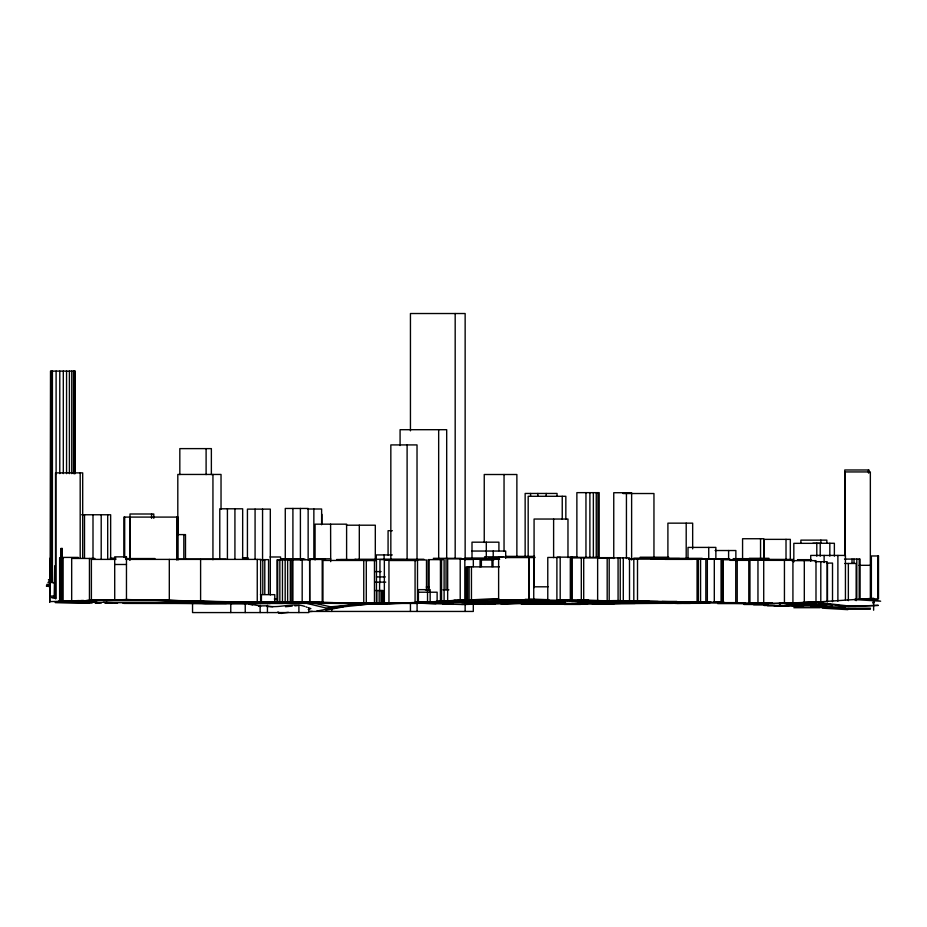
<?xml version="1.0" encoding="UTF-8"?>
<svg xmlns="http://www.w3.org/2000/svg" width="927" height="927" viewBox="0 0 927 927"><rect width="100%" height="100%" fill="white"/><g stroke="black" fill="none" stroke-linecap="round" stroke-linejoin="round"><path stroke-width="1.39" d="M873.628 600.951L876.363 599.757L872.342 599.537M101.205 603.222L95.794 602.898L98.992 603.199M325.806 610.175L343.094 606.942M112.376 602.932L109.409 603.315L106.443 602.237M308.216 609.468L310.858 608.599L308.401 607.753M85.052 601.136L77.729 601.217M85.875 601.148L83.697 601.484L88.343 601.206M872.898 603.083L874.393 602.492L872.956 602.179M258.401 602.909L254.948 603.465L318.216 602.423M858.564 605.829L854.103 606.246L878.356 605.377L851.044 606.246L815.32 602.168L802.666 602.596C818.97 601.519 835.065 606.27 851.171 606.281L847.881 606.455M854.52 605.737L847.881 606.281M274.647 599.537L277.347 599.201M288.39 612.353L281.437 613.153L277.544 612.168M751.809 603.35L772.504 603.037M252.828 602.979L229.942 603.628L124.172 603.002M802.179 606.049L796.386 606.467L782.4 602.967M76.188 600.684L79.398 600.557M285.47 606.745L292.179 606.107M294.856 605.852L297.544 605.598M278.309 602.33L274.659 602.457L277.057 602.492M461.484 600.036L444.867 601.264L459.201 600.151M158.424 602.956L122.665 602.956M369.931 604.033L332.932 607.927L316.57 611.136M422.214 602.144L416.826 602.504M86.825 600.372L93.233 600.302M860.418 599.166L868.692 598.981L880.65 601.206L854.358 599.549L859.422 599.236M360.36 604.659L371.692 603.883M77.358 601.519L58.447 601.287L76.535 601.577L69.027 601.356M485.088 603.952L461.669 604.497L412.897 603.025M386.802 603.35L382.028 603.593M437.104 601.484L445.783 600.939M309.525 611.577L312.341 611.403M435.922 601.507L455.273 600.372M97.59 600.059L94.913 600.198M298.598 602.585L305.69 602.272M515.458 603.013L503.303 603.512L489.746 602.098M384.775 603.338L394.149 603.013M450.024 600.986L384.427 603.79L322.886 602.689M518.888 603.164L484.867 604.334L474.357 601.866M416.258 602.504L424.439 602.087L417.753 602.376M566.015 600.302L592.538 603.547L620.835 603.326L607.162 603.512M371.553 603.651L358.679 604.277L325.968 608.008L307.185 603.454M417.312 602.492L425.875 602.063M410.174 603.106L432.017 601.971L430.383 602.017M68.436 600.939L66.524 601.055L68.586 601.31M273.685 602.666L277.555 602.492M371.229 603.419L330.533 606.814L315.11 603.361M265.435 603.025L248.679 603.419M63.928 601.6L74.056 601.183M519.41 603.28L500.812 603.825M75.458 601.229L60.649 601.681L73.384 600.777M268.563 602.99L220.568 603.118M274.288 602.759L277.15 602.643M501.136 603.071L491.507 603.06L471.75 601.194M723.917 601.982L713.593 602.179M49.71 601.6L126.953 599.572L198.482 601.333M89.096 600.487L126.953 599.63L196.883 601.322M92.109 603.06L55.133 602.469L89.583 602.932L88.969 602.805M461.669 600.024L498.853 599.051L460.163 600.082L466.64 600.093M89.884 600.592L99.792 600.232M92.619 600.603L99.965 600.244M96.223 600.383L89.351 600.603M318.633 602.55L281.437 603.512L208.424 603.013M94.6 600.279L126.953 599.642L178.447 600.684M95.133 600.244L126.953 599.676L101.043 599.954M297.822 602.585L279.676 602.492M90.301 600.511L126.953 599.699M98.019 600.036L100.325 599.966M97.335 603.164L92.723 602.087M274.311 599.039L277.022 598.958M304.38 602.191L91.391 602.307L91.391 558.448M258.482 602.457L259.525 602.457L152.7 600.001L238.181 602.283L288.17 602.411L259.757 602.504M382.051 603.234L379.189 603.315L382.619 603.384L303.164 602.191M90.672 600.372L89.235 600.406M91.17 600.232L93.72 600.221M80.73 600.522L83.534 600.464M267.161 606.559L272.897 606.733M284.589 602.168L296.93 602.214L281.437 602.423M401.924 603.025L380.14 603.141M406.049 602.932L408.784 602.84M488.471 604.103L495.331 603.952M607.567 603.431L622.457 603.21M561.438 599.781L558.054 599.862L571.808 600.128M318.633 602.098L287.312 602.307L318.876 602.84M829.283 606.721L819.259 606.745M873.628 610.233L873.628 598.286L822.133 601.681L770.638 603.825L487.417 599.711L384.427 604.045L276.988 602.527L205.261 603.57L195.296 602.898L302.747 602.191M307.185 602.179L305.342 602.202L318.309 602.701M697.683 603.013L676.212 603.442L640.487 601.171M706.27 603.013L684.265 603.106M397.301 560.186L384.346 560.186L384.346 603.095L390.151 603.013M557.509 603.941L571.808 603.941M564.659 604.068L576.096 603.952M224.751 602.11L222.561 602.075M461.669 604.404L480.116 604.242L469.491 602.759M637.324 603.083L677.521 603.118M77.683 601.217L85.713 601.449L83.557 601.217M108.007 603.292L104.821 602.956L117.648 602.863L103.221 602.226M263.198 602.469L264.612 602.434L204.195 601.797M453.917 600.453L466.443 600.777M358.679 603.57L384.427 603.616L217.648 601.808M256.234 602.283L254.253 602.295M622.956 493.523L653.952 493.523L653.952 557.892M307.625 509.004L321.623 509.004L321.623 524.74M81.622 514.763L110.649 514.763L110.649 559.41M346.443 525.203L375.308 525.203L375.308 559.537M392.353 530.707L388.077 530.707L388.077 555.03M177.289 534.601L185.493 534.601L185.493 558.911M812.863 543.268L834.37 543.268L834.37 556.142M715.099 550.522L735.864 550.522L735.864 559.097M472.005 551.044L505.69 551.044L505.69 558.205M392.283 554.925L376.269 554.925L376.269 559.19M505.818 556.374L534.601 556.374M484.543 556.826L503.048 556.826M270.081 556.988L280.568 556.988L280.568 559.85M557.417 557.115L576.918 557.197M640.14 557.22L668.715 557.22M78.285 557.405L63.117 557.405L63.117 600.314M571.565 557.382L598.436 557.382M505.331 557.567L535.099 557.567M242.434 557.718L248.03 557.718M598.158 557.66L613.164 557.66M63.488 557.973L59.629 557.973L59.629 599.456M110.128 558.147L115.887 558.147M465.076 558.031L486.42 558.031M487.95 558.147L499.305 558.147M651.693 558.158L633.813 558.158L633.813 601.994L705.841 601.971L705.841 559.062L628.691 559.155M433.326 558.321L461.345 558.321M652.712 558.367L702.214 558.332M749.375 558.297L768.981 558.297M94.913 558.448L71.68 558.448L71.68 601.356L92.491 601.356M125.493 558.552L154.983 558.552M650.708 558.575L658.703 558.575M662.04 558.529L679.607 558.529M280.614 558.691L284.659 558.691M650.997 558.622L658.147 558.622M733.176 558.657L749.989 558.657M285.11 558.946L304.01 558.946M330.696 558.807L309.63 558.807L309.734 602.712M487.532 558.83L447.66 558.877L447.66 601.797L464.833 601.797L464.833 558.877M628.413 558.83L634.068 558.83M661.693 558.784L692.793 558.784M700.267 558.877L729.109 558.877M179.108 559.085L225.864 559.085M844.532 559.085L860.105 559.085L860.105 597.706M242.758 559.305L248.668 559.305M354.948 559.259L423.894 559.259M461.762 559.271L499.699 559.294M628.9 559.329L634.288 559.329M650.997 559.201L663.408 559.201M695.053 559.259L730.314 559.34M735.424 559.248L749.943 559.248M91.391 559.398L115.921 559.398M125.771 559.398L260.638 559.398L260.638 602.307M284.751 559.375L305.539 559.375M325.493 559.456L309.664 559.456L309.664 602.365L322.214 602.365L322.214 559.456M336.605 559.526L355.945 559.526M464.207 559.491L473.326 559.491L473.326 566.652M493.002 559.502L481.38 559.502L481.38 566.652M664.937 559.375L692.631 559.375M768.321 559.375L793.315 559.433M259.827 559.641L268.563 559.641L268.563 593.964M340.406 559.584L347.44 559.584M404.415 559.584L379.943 559.584L379.943 582.643M764.682 559.699L723.292 559.723L723.292 602.631L735.748 602.631L735.748 559.723M797.487 559.665L811.519 559.665M309.931 559.804L276.953 559.931L277.011 602.84L308.146 602.863M493.952 559.838L480.059 559.838L480.059 566.988M385.551 559.989L426.501 559.989L426.501 590.035M744.311 560.082L776.339 560.059M730.441 560.314L749.955 560.279L749.955 603.199L737.22 603.199L737.22 560.279M769.885 560.314L782.388 560.314M367.938 560.453L322.955 560.453L322.955 603.361L371.912 603.373M730.209 560.36L749.549 560.36M791.577 560.65L815.992 560.65L815.992 602.133M815.123 561.692L827.162 561.692L827.162 601.739M826.745 563.083L832.516 563.083L832.516 601.704M844.821 563.477L856.154 563.477L856.154 600.673M114.693 564.485L126.466 564.485M859.086 565.308L870.488 565.308M499.398 566.861L466.235 566.861L466.235 601.183L543.813 601.183M375.284 571.6L381.067 571.6M376.455 576.918L385.342 576.918M375.435 582.133L385.771 582.133M534.079 586.803L548.077 586.803M426.246 587.069L428.9 587.069M425.284 589.815L428.934 589.815M442.967 589.815L448.9 589.815M375.4 590.511L383.083 590.511L383.083 603.373L382.005 603.373L382.005 590.511M418.413 592.214L437.127 592.214L437.127 602.515M50.116 592.759L50.51 371.101L75.157 371.101L75.064 473.627M260.429 594.659L274.774 594.659L274.774 602.376M531.333 599.676L548.077 599.676M558.854 600.024L571.936 600.024L571.936 557.115M571.565 600.302L588.622 600.302M579.213 600.337L588.575 600.337M534.079 600.569L567.973 600.569M598.135 600.8L571.635 600.754L571.635 557.834L629.503 557.892L629.503 600.8L608.112 600.8M634.103 600.8L626.861 600.974L693.384 602.11L557.509 599.966M49.71 601.055L50.104 558.147L49.71 602.399M637.857 601.067L648.807 601.067M662.04 601.438L676.919 601.438M571.6 601.542L615.887 601.542M642.515 601.53L658.147 601.53M616.42 601.75L636.687 601.75M281.437 602.283L229.942 602.11L241.356 602.226M416.223 602.168L423.894 602.168M425.945 602.202L489.317 602.191M493.002 602.226L549.051 602.226M646.71 602.11L663.408 602.11M695.053 602.168L710.198 602.168M716.756 602.133L719.63 602.133M284.751 602.283L305.539 602.283M436.13 602.318L476.976 602.318M481.38 602.411L502.955 602.411M537.718 602.237L565.609 602.249M652.585 602.388L692.631 602.283M723.176 602.307L697.116 602.202L711.021 602.063M229.919 602.55L268.563 602.55M416.513 602.48L444.103 602.55M681.785 602.515L700.615 602.515M115.666 602.689L175.377 602.689M200.51 602.701L237.996 602.701M292.26 602.712L311.194 602.712M382.167 602.724L384.74 602.724M416.096 602.62L475.69 602.689M480.059 602.747L489.375 602.747M526.269 602.747L537.637 602.747M600.997 602.793L624.925 602.793M625.621 602.654L647.359 602.654M123.836 602.921L151.078 602.921M416.223 602.909L426.501 602.909M492.527 602.84L504.033 602.84M510.487 602.828L522.225 602.828M578.448 602.851L602.272 602.851M659.259 602.909L678.24 602.909M704.184 602.851L709.908 602.851M749.769 603.002L763.616 603.002M177.81 603.187L221.032 603.187M384.346 603.095L397.301 603.095M410.441 603.176L436.42 603.176M498.61 603.187L510.696 603.187M512.573 603.187L525.597 603.187M526.756 603.164L540.673 603.164M685.47 603.025L708.124 603.199M130 603.257L185.493 603.257M199.305 603.326L212.248 603.326M219.78 603.199L242.665 603.199M409.05 603.257L438.784 603.257M484.242 603.245L519.688 603.245M608.031 603.303L632.098 603.303M636.374 603.28L656.583 603.28M669.676 603.292L682.446 603.292M683.523 603.338L700.58 603.338M722.33 603.234L744.578 603.268M123.836 603.419L226.397 603.512M231.843 603.477L270.313 603.535M298.726 603.407L321.623 603.407M543.987 603.454L584.137 603.454M614.033 603.454L635.099 603.454M677.162 603.407L690.43 603.407M778.668 603.57L815.992 603.57M503.477 603.767L520.244 603.639M521.125 603.674L541.403 603.674M593.06 603.651L614.195 603.651M717.66 603.593L745.262 603.593M607.104 603.894L612.04 603.894M521.194 604.068L608.066 604.033M526.687 604.219L561.333 604.253M570.893 604.23L587.533 604.23M564.161 604.404L580.615 604.404M743.964 604.485L767.475 604.485M789.537 604.601L827.162 604.601M753.57 604.775L767.579 604.775M764.091 605.493L774.648 605.493M789.004 605.702L767.521 605.702L767.521 602.84M774.265 606.073L795.505 606.073M801.496 605.991L832.516 605.991M845.609 606.385L856.154 606.385M810.719 606.918L845.436 606.918M793.825 607.706L820.221 607.706M827.765 608.216L870.488 608.216M844.903 609.259L870.349 609.259M309.757 611.438L473.303 611.449L473.303 604.207M281.437 613.477L278.193 612.469L281.437 613.315M202.735 601.472L204.195 601.53M257.486 602.353L229.942 602.156M281.437 602.596L225.852 602.098M262.376 602.469L257.938 602.411M303.952 602.353L337.671 603.025M382.608 603.859L386.547 603.767L383.72 603.755M303.013 602.423L358.679 603.662M228.726 603.141L246.431 603.593L126.953 603.025M256.107 602.457L253.001 602.411M744.891 603.373L741.971 603.06M598.981 600.603L577.533 600.244M609.004 600.754C631.472 599.723 653.767 604.265 676.246 603.234L607.869 603.778L584.334 602.075M86.234 602.77L80.858 601.901L88.702 602.712L85.551 601.078M528.9 599.306L548.448 599.665M307.185 602.191L332.932 602.643M525.18 599.306L548.83 599.781M803.477 606.246L792.214 605.771M415.597 603.002L435.922 603.697M191.136 601.067L193.952 601.148M185.319 600.893L193.558 601.159M797.602 605.806L802.481 605.98M442.642 603.952L453.407 604.346M743.014 603.06L744.891 603.141L742.133 603.037M761.438 603.975L768.008 604.311M822.133 608.158L847.881 609.653M55.481 597.718L51.576 597.544L54.461 597.88M244.346 603.176L260.058 605.887L266.675 605.829C279.259 608.819 292.619 602.087 304.74 606.409M258.656 606.2L260.661 606.455M53.256 596.003L50.336 596.131M54.739 583.095L49.015 582.005L52.746 582.283M248.714 604.207L252.596 604.902M50.162 579.838L48.424 579.781L50.521 580.093M49.942 584.137L46.79 584.439L48.308 585.412L46.35 586.015L49.768 586.71M50.22 582.133L47.972 582.365L50 582.816M306.003 606.872L307.185 607.336M94.079 602.11L97.729 602.805L96.338 602.144M877.776 555.968L877.776 598.877M870.349 597.695L870.349 471.936L844.903 471.936L844.903 555.771M868.97 472.863L868.97 469.977L844.775 469.977L844.775 555.25M868.472 469.977L868.472 472.863M859.202 559.085L859.202 597.706M856.815 559.085L856.815 597.706M854.01 559.085L854.01 563.373M852.017 559.085L852.017 563.373M848.356 563.477L848.356 600.673M845.436 599.769L845.436 555.424L810.719 555.424L810.719 561.148M837.892 555.424L837.892 601.206M829.827 543.268L829.827 556.142M827.475 563.083L827.475 601.704M826.838 542.99L826.838 540.128L800.882 540.128L800.882 542.99M824.115 555.424L824.115 562.585M820.87 540.128L820.87 542.99M820.801 561.692L820.801 604.601M820.221 556.212L820.221 543.338L793.825 543.338L793.825 561.936M816.791 543.338L816.791 556.212M804.312 560.65L804.312 603.57M790.325 559.387L790.325 539.363L764.312 539.363L764.312 557.961M786.015 539.363L786.015 559.387M784.439 560.348L784.439 603.268M779.897 602.84L779.897 605.702M763.732 558.761L763.732 538.738L742.573 538.738L742.573 558.761M760.546 538.738L760.546 558.761M757.962 560.082L757.962 603.002M748.796 560.279L748.796 603.199M728.61 550.522L728.61 559.097M722.4 559.34L722.4 602.249M721.067 559.224L721.067 602.133M715.864 558.854L715.864 547.405L688.008 547.405L688.008 558.854M714.3 559.259L714.3 602.168M708.738 547.405L708.738 558.854M707.336 559.259L707.336 602.168M700.569 559.062L700.569 601.971M698.379 559.062L698.379 601.994M697.069 559.085L697.069 601.994M692.666 548.9L692.666 523.152L667.903 523.152L667.903 558.911M686.2 523.152L686.2 558.911M637.509 559.085L637.509 601.994M631.623 559.954L631.623 492.724L613.755 492.724L613.755 558.517M626.432 492.724L626.432 558.517M623.292 557.892L623.292 600.8M620.233 557.892L620.233 600.8M618.077 557.892L618.077 600.8M607.185 558.1L607.185 601.02M599.178 558.448L599.178 492.643L576.872 492.643L576.872 557.011M597.927 492.643L597.927 557.011M596.246 492.643L596.246 557.011M593.361 492.643L593.361 557.011M589.885 492.643L589.885 557.011M585.957 492.643L585.957 557.011M583.709 557.834L583.709 600.754M581.31 557.834L581.31 600.754M570.314 557.115L570.314 600.024M567.973 557.66L567.973 519.039L534.079 519.039L534.079 587.695M565.841 519.178L565.841 496.293L528.181 496.293L528.181 556.362M562.237 496.293L562.237 519.178M557.046 496.316L557.046 493.454L525.145 493.454L525.145 556.385M556.895 557.451L556.895 600.36M553.616 519.039L553.616 557.66M546.165 493.454L546.165 496.316M537.857 493.454L537.857 496.316M530.58 493.454L530.58 496.316M529.271 556.942L529.271 599.85M528.691 556.942L528.691 599.85M516.872 556.953L516.872 474.508L484.242 474.508L484.242 542.492M504.045 474.508L504.045 551.171M498.911 550.754L498.911 542.179L472.005 542.179L472.005 558.205M493.222 551.044L493.222 558.205M493.002 559.305L493.002 566.652M491.97 559.502L491.97 566.652M486.293 542.179L486.293 558.205M471.449 566.861L471.449 601.183M469.097 566.861L469.097 601.183M467.602 566.861L467.602 601.183M465.145 559.734L465.145 313.523L410.441 313.523L410.441 430.835M465.145 604.207L465.145 611.449M460.209 558.877L460.209 601.797M455.18 313.523L455.18 558.286M446.687 558.077L446.687 429.699L400.082 429.699L400.082 445.563M446.038 558.321L446.038 589.781M444.103 601.113L444.103 559.63L428.17 559.63L428.17 589.676M441.565 559.63L441.565 602.55M440.441 559.63L440.441 602.55M438.668 429.699L438.668 558.077M430.151 602.515L430.151 589.642L418.413 589.642L418.413 602.515M429.131 559.63L429.131 589.676M427.532 589.642L427.532 602.515M417.08 602.759L417.08 611.449M417.023 558.969L417.023 444.914L390.835 444.914L390.835 558.969M415.076 560.511L415.076 603.431M410.441 602.759L410.441 611.449M407.104 444.914L407.104 558.969M384.114 554.925L384.114 559.19M380.997 590.511L380.997 603.373L376.744 603.373L376.744 590.511M379.595 582.133L379.595 590.372M379.178 590.511L379.178 603.373M374.473 560.568L374.473 603.477M363.755 560.453L363.755 603.361M359.305 525.203L359.305 559.537M346.605 559.943L346.605 524.172L315.076 524.172L315.076 559.943M331.739 607.104L331.739 611.449M330.603 524.172L330.696 561.669M321.889 514.334L321.889 524.358M313.859 509.004L313.859 559.074M308.807 608.228L308.807 612.573L192.549 612.573L192.549 602.434M308.146 559.954L308.146 508.459L285.273 508.459L285.273 560.117M302.179 559.931L302.179 602.84M300.406 508.459L300.406 559.954M298.9 605.331L298.9 612.573M292.909 508.459L292.909 602.84M291.785 559.931L291.785 602.84M290.302 559.931L290.302 602.84M287.625 559.931L287.625 602.84M285.168 559.931L285.168 602.84M282.457 559.931L282.457 602.84M279.85 559.931L279.85 602.84M277.694 559.931L277.694 602.84M270.313 594.949L270.313 509.12L247.428 509.12L247.428 559.19M267.428 605.331L267.428 612.573M264.786 559.641L264.786 593.975M262.805 559.641L262.805 593.975M262.561 509.12L262.561 560.615M261.426 594.659L261.426 602.376M260.128 605.331L260.128 612.573M257.254 559.398L257.254 602.307M255.076 509.12L255.076 559.19M245.238 602.434L245.238 612.573M242.665 558.854L242.665 508.796L219.78 508.796L219.78 558.854M234.925 508.796L234.925 558.854M230.765 602.434L230.765 612.573M227.416 508.796L227.416 558.854M221.032 509.166L221.032 474.45L177.81 474.45L177.81 535.203M212.943 474.45L212.943 559.792M211.368 474.612L211.368 448.622L179.826 448.622L179.826 474.612M206.107 448.622L206.107 474.612M200.603 559.398L200.603 602.307M183.824 534.601L183.824 558.911M178.065 560.012L178.065 517.092L123.836 517.092L123.836 557.15M176.709 517.092L176.709 560.012M169.305 559.398L169.305 602.307M153.789 518.32L153.789 513.998L130 513.998L130 518.32M151.576 513.998L151.576 518.32M130.116 517.092L130.116 560.012M129.722 517.092L129.722 560.012M124.681 517.092L124.681 557.15M107.694 514.763L107.694 559.41M101.205 514.763L101.205 559.41M93.001 514.763L93.001 557.961M89.444 558.448L89.444 601.356M84.508 514.763L84.508 557.961M82.688 558.216L82.688 472.874L55.527 472.874L55.527 598.715M80.186 472.874L80.186 558.216M74.809 371.101L74.809 473.627M74.484 371.101L74.484 473.627M73.546 371.101L73.546 473.627M71.761 371.101L71.761 473.627M69.398 371.101L69.398 473.627M66.559 371.101L66.559 473.627M63.303 371.101L63.303 473.627M61.194 548.483L61.194 599.978M59.988 557.973L59.988 599.456M59.78 371.101L59.78 473.627M56.107 371.101L56.107 473.627M55.91 472.874L55.91 598.715M54.739 597.347L54.739 565.887L54.183 597.347M52.41 371.101L52.41 581.924M51.136 371.101L51.136 581.924M62.306 548.483L60.915 548.483L60.915 599.978L62.306 599.978L62.306 548.483M61.773 549.074L61.437 600.569L61.773 549.074M878.495 555.968L871.368 555.968L871.368 598.877L878.495 598.877L878.495 555.968M126.466 556.849L114.693 556.849L114.728 599.757L126.466 599.757L126.466 556.849M533.743 556.942L498.622 556.942L498.622 599.85L533.743 599.85L533.743 556.942M560.186 557.451L547.776 557.451L547.776 600.36L560.186 600.36L560.186 557.451M609.19 558.1L597.637 558.1L597.637 601.02L609.19 601.02L609.19 558.1M417.509 560.511L388.958 560.511L388.958 603.431L417.509 603.431L417.509 560.511M792.921 560.348L763.721 560.348L763.721 603.268L792.921 603.268L792.921 560.348M376.455 560.568L366.292 560.568L366.292 603.477L376.455 603.477L376.455 560.568"/></g></svg>
